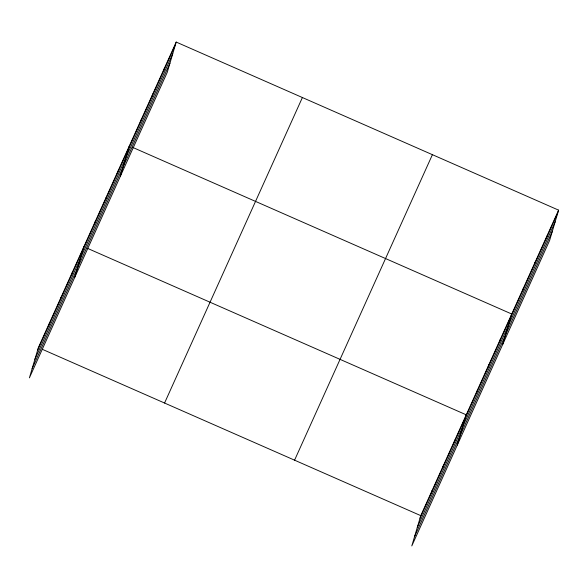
<?xml version="1.0" encoding="UTF-8"?>
<svg xmlns="http://www.w3.org/2000/svg" width="588" height="588" viewBox="0 0 588 588"><rect width="100%" height="100%" fill="white"/><g stroke="black" fill="none" stroke-linecap="round" stroke-linejoin="round"><path stroke-width="0.88" d="M48.98 324.944L49.745 322.364M60.351 299.74L61.115 297.161M71.721 274.537L72.486 271.957M74.882 277.044L83.856 246.754M94.462 224.124L95.227 221.551M105.833 198.92L106.597 196.348M117.21 173.717L117.968 171.145M120.371 176.231L129.338 145.942M140.297 122.547L141.054 119.974M152.013 96.579L152.77 94.007M163.729 70.611L164.486 68.039M176.202 42.071L167.235 72.361L29.4 377.856L38.374 347.567L176.202 42.071L558.6 210.144L549.626 240.433L411.798 545.929L420.765 515.639L558.6 210.144M431.379 493.016L432.136 490.436M442.749 467.813L443.506 465.233M454.12 442.61L454.884 440.03M457.28 445.116L466.255 414.827L87.112 248.187M476.861 392.196L477.625 389.624M488.231 366.993L488.995 364.42M499.602 341.79L500.366 339.217M502.762 344.303L511.736 314.014L132.601 147.368M522.688 290.619L523.452 288.046M534.404 264.651L535.168 262.079M546.12 238.684L546.884 236.111M37.61 350.147L175.444 44.644M34.898 359.29L172.732 53.787M32.112 368.713L169.939 63.21M164.559 403.037L302.394 97.534M294.573 460.176L432.408 154.681M420.001 518.219L557.836 212.716M417.296 527.362L555.131 221.86M414.503 536.785L552.338 231.282M42.439 349.36L420.765 515.639"/></g></svg>
